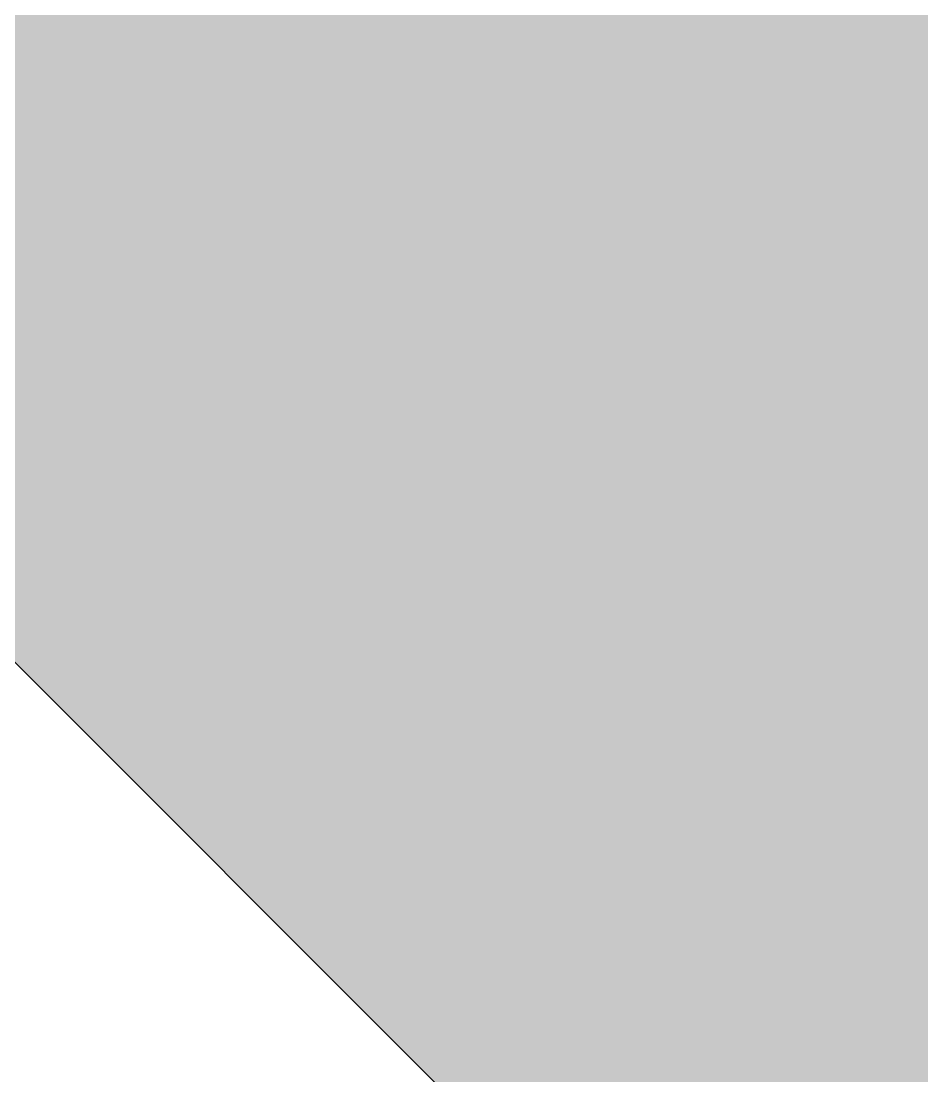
# Model space of a CAD drawing. Extents: x 1962160 to 37842216, y -162679 to 2997677.
# Drawn here: x 37613652.288 to 37613653.502, y 2756884.105 to 2756885.526 of the extents above; entities that cross this region are included whole.
import ezdxf

# ---------------------------------------------------------------- set-up
doc = ezdxf.new("R2010")
doc.units = 0
doc.header["$LTSCALE"] = 1000
doc.layers.get('0').update_dxf_attribs({"color": 8})
doc.layers.get('Defpoints').update_dxf_attribs({"color": 8})
for name, color, linetype in [('#幕墙线-平面', 8, 'Continuous'), ('#标注', 8, 'Continuous'), ('A-DIMS-ELEV', 8, 'Continuous'), ('A-FLOR', 8, 'Continuous'), ('A-STRS-HRAL', 8, 'Continuous'), ('DIM', 8, 'Continuous'), ('周边建筑', 8, 'Continuous')]:
    doc.layers.add(name, color=color, linetype=linetype)
doc.styles.add('JHZX', font='jrs.shx', dxfattribs={"width": 0.6, "bigfont": 'jhz.shx'})
doc.dimstyles.new('JZBZ-600', dxfattribs={"dimscale": 600, "dimtxt": 3, "dimasz": 1.5, "dimexe": 1, "dimexo": 1, "dimgap": 0.5, "dimtad": 1, "dimdec": 0, "dimdsep": 46, "dimtxsty": 'JHZX', "dimblk1": 'ARCHTICK', "dimblk2": 'ARCHTICK', "dimsah": 1, "dimcen": 0, "dimclrd": 1, "dimclre": 1, "dimclrt": 2, "dimadec": 1, "dimazin": 2, "dimtfac": 1, "dimtdec": 0, "dimtix": 1, "dimtmove": 0, "dimatfit": 3, "dimfxl": 1, "dimtolj": 1, "dimlwd": -1, "dimlwe": -1, "dimarcsym": 1})

# ---------------------------------------------------------------- blocks, each defined once
blk = doc.blocks.new('ECC')
at = {"layer": '周边建筑'}
blk.add_arc((-162819.8662, 516737.4065), 65000, 322.26361919, 219.122013128, dxfattribs=at)
blk = doc.blocks.new('A$C06ac024f')
at = {"layer": 'A-DIMS-ELEV'}
blk.add_hatch(color=256, dxfattribs=at).paths.add_polyline_path([(-0.006, 0.0048), (-600.006, 600.0048), (599.994, 600.0048)])
at = {"ltscale": 10}
blk.add_circle((0, 0), 3746.8667, dxfattribs=at)
at = {"layer": 'A-DIMS-ELEV'}
blk.add_line((-0.006, 0.0048), (-600.006, 600.0048), dxfattribs=at)
at = {"layer": '周边建筑'}
blk.add_circle((-0.0047, 0.0057), 1000, dxfattribs=at)
blk.add_blockref('ECC', (162819.8602, -516737.4018), dxfattribs=at)
blk = doc.blocks.new('A$C80b62fe7')
at = {"layer": '#幕墙线-平面'}
for radius, start, end in [(128529.4437, 333.50224676, 195.775796911), (127529.4437, 333.539850647, 195.78839705)]:
    blk.add_arc((71051.5736, 188867.3555), radius, start, end, dxfattribs=at)
blk = doc.blocks.new('DASWQE')
at = {"layer": 'DIM', "ltscale": 10}
blk.add_blockref('A$C80b62fe7', (-71047.0389, -188862.9764), dxfattribs=at)
blk = doc.blocks.new('_ARCHTICK')
at = {"const_width": 0.15}
blk.add_lwpolyline([(-0.5, -0.5), (0.5, 0.5)], dxfattribs=at)
blk = doc.blocks.new('*D178')
at = {"layer": '#标注', "color": 1, "transparency": 16777216}
for p, q in [((36822289.3549, 3036390.8192), (36818116.3438, 3024607.9512)), ((36829398.9003, 3033625.7665), (36824514.3282, 3022119.6396))]:
    blk.add_line(p, q, dxfattribs=at)
blk.add_arc((36780594.8117, 2918662.5686), 112993.4583, 66.997843647, 70.49793153, dxfattribs=at)
at = {"layer": 'Defpoints', "color": 0, "transparency": 16777216}
for p in [(36822489.6595, 3036956.3969), (36829633.3598, 3034178.0606), (36822621.8703, 3023549.4027), (36780594.8117, 2918662.5686)]:
    blk.add_point(p, dxfattribs=at)
at = {"layer": '#标注', "color": 1, "transparency": 16777216, "xscale": 900, "yscale": 900, "zscale": 900}
for p, rotation in [((36818316.6484, 3025173.5289), 160.4979315301222), ((36824748.7876, 3022671.9337), 336.9978436474384)]:
    blk.add_blockref('_ARCHTICK', p, dxfattribs=dict(at, rotation=rotation))
at = {"layer": '#标注', "color": 2, "transparency": 16777216, "insert": (36821986.7886, 3025090.2444), "char_height": 1800, "attachment_point": 5, "rotation": 338.7479, "style": 'JHZX'}
blk.add_mtext('\\A1;3.5°', dxfattribs=at)
blk = doc.blocks.new('*D179')
at = {"layer": '#标注', "color": 1, "transparency": 16777216}
for p, q in [((36812923.7108, 3039299.2886), (36809688.0631, 3027225.3256)), ((36822289.3549, 3036390.8192), (36818116.3438, 3024607.9512))]:
    blk.add_line(p, q, dxfattribs=at)
blk.add_arc((36780594.8117, 2918662.5686), 112993.4583, 70.49793153, 74.998055812, dxfattribs=at)
at = {"layer": 'Defpoints', "color": 0, "transparency": 16777216}
for p in [(36813079.0219, 3039878.8388), (36822489.6595, 3036956.3969), (36815515.5124, 3026124.4981), (36780594.8117, 2918662.5686)]:
    blk.add_point(p, dxfattribs=at)
at = {"layer": '#标注', "color": 1, "transparency": 16777216, "xscale": 900, "yscale": 900, "zscale": 900}
for p, rotation in [((36809843.3742, 3027804.8758), 164.9980558119656), ((36818316.6484, 3025173.5289), 340.4979315301298)]:
    blk.add_blockref('_ARCHTICK', p, dxfattribs=dict(at, rotation=rotation))
at = {"layer": '#标注', "color": 2, "transparency": 16777216, "insert": (36814461.7385, 3027718.413), "char_height": 1800, "attachment_point": 5, "rotation": 342.748, "style": 'JHZX'}
blk.add_mtext('\\A1;4.5°', dxfattribs=at)
blk = doc.blocks.new('*D180')
at = {"layer": '#标注', "color": 1, "transparency": 16777216}
for p, q in [((36805498.4911, 3041047.9545), (36803005.9987, 3028798.9757)), ((36812923.7108, 3039299.2886), (36809688.0631, 3027225.3256))]:
    blk.add_line(p, q, dxfattribs=at)
blk.add_arc((36780594.8117, 2918662.5686), 112993.4583, 74.998055812, 78.498160805, dxfattribs=at)
at = {"layer": 'Defpoints', "color": 0, "transparency": 16777216}
for p in [(36805618.1307, 3041635.9055), (36813079.0219, 3039878.8388), (36807615.0227, 3028377.7901), (36780594.8117, 2918662.5686)]:
    blk.add_point(p, dxfattribs=at)
at = {"layer": '#标注', "color": 1, "transparency": 16777216, "xscale": 900, "yscale": 900, "zscale": 900}
for p, rotation in [((36803125.6383, 3029386.9267), 168.4981608052534), ((36809843.3742, 3027804.8758), 344.9980558119596)]:
    blk.add_blockref('_ARCHTICK', p, dxfattribs=dict(at, rotation=rotation))
at = {"layer": '#标注', "color": 2, "transparency": 16777216, "insert": (36806771.6668, 3029815.2482), "char_height": 1800, "attachment_point": 5, "rotation": 346.7481, "style": 'JHZX'}
blk.add_mtext('\\A1;3.5°', dxfattribs=at)
blk = doc.blocks.new('*D181')
at = {"layer": '#标注', "color": 1, "transparency": 16777216}
for p, q in [((36797980.3502, 3042340.0483), (36796240.3132, 3029961.7499)), ((36805498.4911, 3041047.9545), (36803005.9987, 3028798.9757))]:
    blk.add_line(p, q, dxfattribs=at)
blk.add_arc((36780594.8117, 2918662.5686), 112993.4583, 78.498160805, 81.99827266, dxfattribs=at)
at = {"layer": 'Defpoints', "color": 0, "transparency": 16777216}
for p in [(36798063.8719, 3042934.2066), (36805618.1307, 3041635.9055), (36800866.4624, 3029822.7314), (36780594.8117, 2918662.5686)]:
    blk.add_point(p, dxfattribs=at)
at = {"layer": '#标注', "color": 1, "transparency": 16777216, "xscale": 900, "yscale": 900, "zscale": 900}
for p, rotation in [((36796323.835, 3030555.9082), 171.9982726601041), ((36803125.6383, 3029386.9267), 348.498160805239)]:
    blk.add_blockref('_ARCHTICK', p, dxfattribs=dict(at, rotation=rotation))
at = {"layer": '#标注', "color": 2, "transparency": 16777216, "insert": (36799936.92, 3031206.0214), "char_height": 1800, "attachment_point": 5, "rotation": 350.2482, "style": 'JHZX'}
blk.add_mtext('\\A1;3.5°', dxfattribs=at)
blk = doc.blocks.new('*D182')
at = {"layer": '#标注', "color": 1, "transparency": 16777216}
for p, q in [((36790397.924, 3043170.7005), (36789416.7765, 3030709.2661)), ((36797980.3502, 3042340.0483), (36796240.3132, 3029961.7499))]:
    blk.add_line(p, q, dxfattribs=at)
blk.add_arc((36780594.8117, 2918662.5686), 112993.4583, 81.99827266, 85.498120402, dxfattribs=at)
at = {"layer": 'Defpoints', "color": 0, "transparency": 16777216}
for p in [(36790445.0191, 3043768.8494), (36798063.8719, 3042934.2066), (36794042.4395, 3030852.9556), (36780594.8117, 2918662.5686)]:
    blk.add_point(p, dxfattribs=at)
at = {"layer": '#标注', "color": 1, "transparency": 16777216, "xscale": 900, "yscale": 900, "zscale": 900}
for p, rotation in [((36789463.8716, 3031307.4149), 175.4981204023653), ((36796323.835, 3030555.9082), 351.998272660112)]:
    blk.add_blockref('_ARCHTICK', p, dxfattribs=dict(at, rotation=rotation))
at = {"layer": '#标注', "color": 2, "transparency": 16777216, "insert": (36793030.2697, 3032176.9083), "char_height": 1800, "attachment_point": 5, "rotation": 353.7482, "style": 'JHZX'}
blk.add_mtext('\\A1;3.5°', dxfattribs=at)
blk = doc.blocks.new('*D183')
at = {"layer": '#标注', "color": 1, "transparency": 16777216}
for p, q in [((36782778.2831, 3043536.939), (36782559.7497, 3031038.8494)), ((36790397.924, 3043170.7005), (36789416.7765, 3030709.2661))]:
    blk.add_line(p, q, dxfattribs=at)
blk.add_arc((36780594.8117, 2918662.5686), 112993.4583, 85.498120402, 88.998265626, dxfattribs=at)
at = {"layer": 'Defpoints', "color": 0, "transparency": 16777216}
for p in [(36782788.7727, 3044136.8473), (36790445.0191, 3043768.8494), (36787168.4022, 3031464.6498), (36780594.8117, 2918662.5686)]:
    blk.add_point(p, dxfattribs=at)
at = {"layer": '#标注', "color": 1, "transparency": 16777216, "xscale": 900, "yscale": 900, "zscale": 900}
for p, rotation in [((36782570.2393, 3031638.7577), 178.9982656255076), ((36789463.8716, 3031307.4149), 355.4981204023694)]:
    blk.add_blockref('_ARCHTICK', p, dxfattribs=dict(at, rotation=rotation))
at = {"layer": '#标注', "color": 2, "transparency": 16777216, "insert": (36786077.1974, 3032724.3473), "char_height": 1800, "attachment_point": 5, "rotation": 357.2482, "style": 'JHZX'}
blk.add_mtext('\\A1;3.5°', dxfattribs=at)
blk = doc.blocks.new('*D184')
at = {"layer": '#标注', "color": 1, "transparency": 16777216}
for p, q in [((36782778.2831, 3043536.939), (36782559.7497, 3031038.8494)), ((36775149.9861, 3043437.2848), (36775694.9332, 3030949.1692))]:
    blk.add_line(p, q, dxfattribs=at)
blk.add_arc((36780594.8117, 2918662.5686), 112993.4583, 88.998265625, 92.498645103, dxfattribs=at)
at = {"layer": 'Defpoints', "color": 0, "transparency": 16777216}
for p in [(36782788.7727, 3044136.8473), (36775123.8287, 3044036.7144), (36780269.2984, 3031655.5581), (36780594.8117, 2918662.5686)]:
    blk.add_point(p, dxfattribs=at)
at = {"layer": '#标注', "color": 1, "transparency": 16777216, "xscale": 900, "yscale": 900, "zscale": 900}
for p, rotation in [((36782570.2393, 3031638.7577), 358.998265625494), ((36775668.7757, 3031548.5987), 182.498645102901)]:
    blk.add_blockref('_ARCHTICK', p, dxfattribs=dict(at, rotation=rotation))
at = {"layer": '#标注', "color": 2, "transparency": 16777216, "insert": (36779103.1438, 3032846.2839), "char_height": 1800, "attachment_point": 5, "rotation": 0.7485, "style": 'JHZX'}
blk.add_mtext('\\A1;3.5°', dxfattribs=at)
blk = doc.blocks.new('*D185')
at = {"layer": '#标注', "color": 1, "transparency": 16777216}
for p, q in [((36775149.9861, 3043437.2848), (36775694.9332, 3030949.1692)), ((36766459.5076, 3042753.5397), (36767874.2439, 3030333.8569))]:
    blk.add_line(p, q, dxfattribs=at)
blk.add_arc((36780594.8117, 2918662.5686), 112993.4583, 92.498645103, 96.498597833, dxfattribs=at)
at = {"layer": 'Defpoints', "color": 0, "transparency": 16777216}
for p in [(36775123.8287, 3044036.7144), (36766391.6003, 3043349.6845), (36773043.4004, 3031403.4122), (36780594.8117, 2918662.5686)]:
    blk.add_point(p, dxfattribs=at)
at = {"layer": '#标注', "color": 1, "transparency": 16777216, "xscale": 900, "yscale": 900, "zscale": 900}
for p, rotation in [((36775668.7757, 3031548.5987), 2.49864510291314), ((36767806.3365, 3030930.0017), 186.4985978331642)]:
    blk.add_blockref('_ARCHTICK', p, dxfattribs=dict(at, rotation=rotation))
at = {"layer": '#标注', "color": 2, "transparency": 16777216, "insert": (36771638.0352, 3032504.2221), "char_height": 1800, "attachment_point": 5, "rotation": 4.4986, "style": 'JHZX'}
blk.add_mtext('\\A1;4°', dxfattribs=at)
blk = doc.blocks.new('*D186')
at = {"layer": '#标注', "color": 1, "transparency": 16777216}
for p, q in [((36766459.5076, 3042753.5397), (36767874.2439, 3030333.8569)), ((36757837.0156, 3041465.0875), (36760114.7366, 3029174.3598))]:
    blk.add_line(p, q, dxfattribs=at)
blk.add_arc((36780594.8117, 2918662.5686), 112993.4583, 96.498597833, 100.498960053, dxfattribs=at)
at = {"layer": 'Defpoints', "color": 0, "transparency": 16777216}
for p in [(36766391.6003, 3043349.6845), (36757727.685, 3042055.0424), (36765197.2172, 3030601.9973), (36780594.8117, 2918662.5686)]:
    blk.add_point(p, dxfattribs=at)
at = {"layer": '#标注', "color": 1, "transparency": 16777216, "xscale": 900, "yscale": 900, "zscale": 900}
for p, rotation in [((36767806.3365, 3030930.0017), 6.498597833163413), ((36760005.406, 3029764.3147), 190.4989600530812)]:
    blk.add_blockref('_ARCHTICK', p, dxfattribs=dict(at, rotation=rotation))
at = {"layer": '#标注', "color": 2, "transparency": 16777216, "insert": (36763718.3508, 3031602.0701), "char_height": 1800, "attachment_point": 5, "rotation": 8.4988, "style": 'JHZX'}
blk.add_mtext('\\A1;4°', dxfattribs=at)
blk = doc.blocks.new('*D187')
at = {"layer": '#标注', "color": 1, "transparency": 16777216}
for p, q in [((36757837.0156, 3041465.0875), (36760114.7366, 3029174.3598)), ((36750382.2434, 3039846.6296), (36753406.0775, 3027717.8858))]:
    blk.add_line(p, q, dxfattribs=at)
blk.add_arc((36780594.8117, 2918662.5686), 112993.4583, 100.498960053, 103.999104587, dxfattribs=at)
at = {"layer": 'Defpoints', "color": 0, "transparency": 16777216}
for p in [(36757727.685, 3042055.0424), (36750237.0993, 3040428.8093), (36757747.4643, 3029322.0478), (36780594.8117, 2918662.5686)]:
    blk.add_point(p, dxfattribs=at)
at = {"layer": '#标注', "color": 1, "transparency": 16777216, "xscale": 900, "yscale": 900, "zscale": 900}
for p, rotation in [((36760005.406, 3029764.3147), 10.49896005308116), ((36753260.9335, 3028300.0655), 193.9991045865432)]:
    blk.add_blockref('_ARCHTICK', p, dxfattribs=dict(at, rotation=rotation))
at = {"layer": '#标注', "color": 2, "transparency": 16777216, "insert": (36756367.3943, 3030256.3774), "char_height": 1800, "attachment_point": 5, "rotation": 12.249, "style": 'JHZX'}
blk.add_mtext('\\A1;3.5°', dxfattribs=at)
blk = doc.blocks.new('*D188')
at = {"layer": '#标注', "color": 1, "transparency": 16777216}
for p, q in [((36750382.2434, 3039846.6296), (36753406.0775, 3027717.8858)), ((36743040.4408, 3037776.1495), (36746799.0815, 3025854.6303))]:
    blk.add_line(p, q, dxfattribs=at)
blk.add_arc((36780594.8117, 2918662.5686), 112993.4583, 103.999104587, 107.499126312, dxfattribs=at)
at = {"layer": 'Defpoints', "color": 0, "transparency": 16777216}
for p in [(36750237.0993, 3040428.8093), (36742860.026, 3038348.3824), (36751034.2825, 3027720.795), (36780594.8117, 2918662.5686)]:
    blk.add_point(p, dxfattribs=at)
at = {"layer": '#标注', "color": 1, "transparency": 16777216, "xscale": 900, "yscale": 900, "zscale": 900}
for p, rotation in [((36753260.9335, 3028300.0655), 13.99910458655106), ((36746618.6667, 3026426.8632), 197.4991263115034)]:
    blk.add_blockref('_ARCHTICK', p, dxfattribs=dict(at, rotation=rotation))
at = {"layer": '#标注', "color": 2, "transparency": 16777216, "insert": (36749599.7848, 3028569.1391), "char_height": 1800, "attachment_point": 5, "rotation": 15.7491, "style": 'JHZX'}
blk.add_mtext('\\A1;3.5°', dxfattribs=at)
blk = doc.blocks.new('*D189')
at = {"layer": '#标注', "color": 1, "transparency": 16777216}
for p, q in [((36743040.4408, 3037776.1495), (36746799.0815, 3025854.6303)), ((36735838.4187, 3035261.2016), (36740317.876, 3023591.3917))]:
    blk.add_line(p, q, dxfattribs=at)
blk.add_arc((36780594.8117, 2918662.5686), 112993.4583, 107.499126311, 110.99930244, dxfattribs=at)
at = {"layer": 'Defpoints', "color": 0, "transparency": 16777216}
for p in [(36742860.026, 3038348.3824), (36735623.4047, 3035821.3525), (36744431.4366, 3025712.706), (36780594.8117, 2918662.5686)]:
    blk.add_point(p, dxfattribs=at)
at = {"layer": '#标注', "color": 1, "transparency": 16777216, "xscale": 900, "yscale": 900, "zscale": 900}
for p, rotation in [((36746618.6667, 3026426.8632), 17.49912631147491), ((36740102.862, 3024151.5426), 200.999302439513)]:
    blk.add_blockref('_ARCHTICK', p, dxfattribs=dict(at, rotation=rotation))
at = {"layer": '#标注', "color": 2, "transparency": 16777216, "insert": (36742947.775, 3026471.875), "char_height": 1800, "attachment_point": 5, "rotation": 19.2492, "style": 'JHZX'}
blk.add_mtext('\\A1;3.5°', dxfattribs=at)
blk = doc.blocks.new('*D190')
at = {"layer": '#标注', "color": 1, "transparency": 16777216}
for p, q in [((36735838.4187, 3035261.2016), (36740317.876, 3023591.3917)), ((36728803.3672, 3032311.2475), (36733986.9298, 3020936.6847))]:
    blk.add_line(p, q, dxfattribs=at)
blk.add_arc((36780594.8117, 2918662.5686), 112993.4583, 110.99930244, 114.499481364, dxfattribs=at)
at = {"layer": 'Defpoints', "color": 0, "transparency": 16777216}
for p in [(36735623.4047, 3035821.3525), (36728554.5562, 3032857.2265), (36737963.3107, 3023305.183), (36780594.8117, 2918662.5686)]:
    blk.add_point(p, dxfattribs=at)
at = {"layer": '#标注', "color": 1, "transparency": 16777216, "xscale": 900, "yscale": 900, "zscale": 900}
for p, rotation in [((36740102.862, 3024151.5426), 20.99930243952382), ((36733738.1188, 3021482.6637), 204.4994813636579)]:
    blk.add_blockref('_ARCHTICK', p, dxfattribs=dict(at, rotation=rotation))
at = {"layer": '#标注', "color": 2, "transparency": 16777216, "insert": (36736436.0673, 3023972.3555), "char_height": 1800, "attachment_point": 5, "rotation": 22.7494, "style": 'JHZX'}
blk.add_mtext('\\A1;3.5°', dxfattribs=at)
blk = doc.blocks.new('*D191')
at = {"layer": '#标注', "color": 1, "transparency": 16777216}
for p, q in [((36728803.3672, 3032311.2475), (36733986.9298, 3020936.6847)), ((36721961.5354, 3028937.293), (36727829.8648, 3017900.4135))]:
    blk.add_line(p, q, dxfattribs=at)
blk.add_arc((36780594.8117, 2918662.5686), 112993.4583, 114.499481364, 117.999661895, dxfattribs=at)
at = {"layer": 'Defpoints', "color": 0, "transparency": 16777216}
for p in [(36728554.5562, 3032857.2265), (36721679.8556, 3029467.0632), (36731654.2292, 3020507.2593), (36780594.8117, 2918662.5686)]:
    blk.add_point(p, dxfattribs=at)
at = {"layer": '#标注', "color": 1, "transparency": 16777216, "xscale": 900, "yscale": 900, "zscale": 900}
for p, rotation in [((36733738.1188, 3021482.6637), 24.49948136366813), ((36727548.185, 3018430.1837), 207.9996618949444)]:
    blk.add_blockref('_ARCHTICK', p, dxfattribs=dict(at, rotation=rotation))
at = {"layer": '#标注', "color": 2, "transparency": 16777216, "insert": (36730089.1023, 3021079.9462), "char_height": 1800, "attachment_point": 5, "rotation": 26.2496, "style": 'JHZX'}
blk.add_mtext('\\A1;3.5°', dxfattribs=at)
blk = doc.blocks.new('*D192')
at = {"layer": '#标注', "color": 1, "transparency": 16777216}
for p, q in [((36721961.5354, 3028937.293), (36727829.8648, 3017900.4135)), ((36713489.7695, 3023996.7475), (36720205.9982, 3013454.344))]:
    blk.add_line(p, q, dxfattribs=at)
blk.add_arc((36780594.8117, 2918662.5686), 112993.4583, 117.999661895, 122.499910768, dxfattribs=at)
at = {"layer": 'Defpoints', "color": 0, "transparency": 16777216}
for p in [(36721679.8556, 3029467.0632), (36713167.3905, 3024502.7829), (36724954.6086, 3017007.3164), (36780594.8117, 2918662.5686)]:
    blk.add_point(p, dxfattribs=at)
at = {"layer": '#标注', "color": 1, "transparency": 16777216, "xscale": 900, "yscale": 900, "zscale": 900}
for p, rotation in [((36727548.185, 3018430.1837), 27.99966189493766), ((36719883.6192, 3013960.3793), 212.4999107683865)]:
    blk.add_blockref('_ARCHTICK', p, dxfattribs=dict(at, rotation=rotation))
at = {"layer": '#标注', "color": 2, "transparency": 16777216, "insert": (36723067.4869, 3017307.1469), "char_height": 1800, "attachment_point": 5, "rotation": 30.2498, "style": 'JHZX'}
blk.add_mtext('\\A1;4.5°', dxfattribs=at)
blk = doc.blocks.new('*D193')
at = {"layer": '#标注', "color": 1, "transparency": 16777216}
for p, q in [((36713489.7695, 3023996.7475), (36720205.9982, 3013454.344)), ((36709854.378, 3021590.5384), (36716934.4559, 3011288.961))]:
    blk.add_line(p, q, dxfattribs=at)
blk.add_arc((36780594.8117, 2918662.5686), 112993.4583, 122.499910768, 124.5, dxfattribs=at)
at = {"layer": 'Defpoints', "color": 0, "transparency": 16777216}
for p in [(36713167.3905, 3024502.7829), (36709514.5342, 3022085.0141), (36718778.8644, 3013247.5055), (36780594.8117, 2918662.5686)]:
    blk.add_point(p, dxfattribs=at)
at = {"layer": '#标注', "color": 1, "transparency": 16777216, "xscale": 900, "yscale": 900, "zscale": 900}
for p, rotation in [((36719883.6192, 3013960.3793), 32.49991076837978), ((36716594.6122, 3011783.4368), 214.4999999999777)]:
    blk.add_blockref('_ARCHTICK', p, dxfattribs=dict(at, rotation=rotation))
at = {"layer": '#标注', "color": 2, "transparency": 16777216, "insert": (36717567.2927, 3013886.9236), "char_height": 1800, "attachment_point": 5, "rotation": 33.5, "style": 'JHZX'}
blk.add_mtext('\\A1;2°', dxfattribs=at)
blk = doc.blocks.new('*D194')
at = {"layer": '#标注', "color": 1, "transparency": 16777216}
for p, q in [((36709854.378, 3021590.5384), (36716934.4559, 3011288.961)), ((36703702.4077, 3017079.7121), (36711398.2075, 3007229.6022))]:
    blk.add_line(p, q, dxfattribs=at)
blk.add_arc((36780594.8117, 2918662.5686), 112993.4583, 124.5, 128.000182334, dxfattribs=at)
at = {"layer": 'Defpoints', "color": 0, "transparency": 16777216}
for p in [(36709514.5342, 3022085.0141), (36703333.0093, 3017552.5174), (36714711.7698, 3010460.9695), (36780594.8117, 2918662.5686)]:
    blk.add_point(p, dxfattribs=at)
at = {"layer": '#标注', "color": 1, "transparency": 16777216, "xscale": 900, "yscale": 900, "zscale": 900}
for p, rotation in [((36716594.6122, 3011783.4368), 34.49999999998689), ((36711028.8091, 3007702.4075), 218.0001823342589)]:
    blk.add_blockref('_ARCHTICK', p, dxfattribs=dict(at, rotation=rotation))
at = {"layer": '#标注', "color": 2, "transparency": 16777216, "insert": (36713070.9715, 3010753.1595), "char_height": 1800, "attachment_point": 5, "rotation": 36.2501, "style": 'JHZX'}
blk.add_mtext('\\A1;3.5°', dxfattribs=at)
blk = doc.blocks.new('*D195')
at = {"layer": '#标注', "color": 1, "transparency": 16777216}
for p, q in [((36703702.4077, 3017079.7121), (36711398.2075, 3007229.6022)), ((36694618.0806, 3009251.6278), (36703223.0881, 3000184.9941))]:
    blk.add_line(p, q, dxfattribs=at)
blk.add_arc((36780594.8117, 2918662.5686), 112993.4583, 128.000182334, 133.503635111, dxfattribs=at)
at = {"layer": 'Defpoints', "color": 0, "transparency": 16777216}
for p in [(36703333.0093, 3017552.5174), (36694205.0403, 3009686.8262), (36708214.0916, 3005429.8031), (36780594.8117, 2918662.5686)]:
    blk.add_point(p, dxfattribs=at)
at = {"layer": '#标注', "color": 1, "transparency": 16777216, "xscale": 900, "yscale": 900, "zscale": 900}
for p, rotation in [((36711028.8091, 3007702.4075), 38.00018233427), ((36702810.0477, 3000620.1925), 223.5036351110623)]:
    blk.add_blockref('_ARCHTICK', p, dxfattribs=dict(at, rotation=rotation))
at = {"layer": '#标注', "color": 2, "transparency": 16777216, "insert": (36706051.0362, 3005169.0508), "char_height": 1800, "attachment_point": 5, "rotation": 40.7519, "style": 'JHZX'}
blk.add_mtext('\\A1;5.5°', dxfattribs=at)
blk = doc.blocks.new('*D65')
at = {"layer": '#标注', "color": 1, "transparency": 16777216}
for p, q in [((36885585.7089, 3021826.6403), (36894501.7723, 3030587.5656)), ((36891688.1259, 3015224.4125), (36901122.4204, 3023424.6618))]:
    blk.add_line(p, q, dxfattribs=at)
blk.add_arc((36780594.8117, 2918662.5686), 159093.4583, 40.997032626, 44.497169313, dxfattribs=at)
at = {"layer": 'Defpoints', "color": 0, "transparency": 16777216}
for p in [(36898519.5752, 3025454.3221), (36885157.7378, 3021406.1159), (36891235.2798, 3014830.8005), (36780594.8117, 2918662.5686)]:
    blk.add_point(p, dxfattribs=at)
at = {"layer": '#标注', "color": 1, "transparency": 16777216, "xscale": 900, "yscale": 900, "zscale": 900}
for p, rotation in [((36894073.8013, 3030167.0412), 134.4971693134241), ((36900669.5743, 3023031.0498), 310.9970326262213)]:
    blk.add_blockref('_ARCHTICK', p, dxfattribs=dict(at, rotation=rotation))
at = {"layer": '#标注', "color": 2, "transparency": 16777216, "insert": (36898307.4115, 3027463.9318), "char_height": 1800, "attachment_point": 5, "rotation": 312.7471, "style": 'JHZX'}
blk.add_mtext('\\A1;3.5°', dxfattribs=at)
blk = doc.blocks.new('*D66')
at = {"layer": '#标注', "color": 1, "transparency": 16777216}
for p, q in [((36875208.9429, 3031419.2994), (36883243.788, 3040994.855)), ((36885585.7089, 3021826.6403), (36894501.7723, 3030587.5656))]:
    blk.add_line(p, q, dxfattribs=at)
blk.add_arc((36780594.8117, 2918662.5686), 159093.4583, 44.497169313, 50, dxfattribs=at)
at = {"layer": 'Defpoints', "color": 0, "transparency": 16777216}
for p in [(36890446.54, 3033742.2204), (36874823.2703, 3030959.6728), (36885157.7378, 3021406.1159), (36780594.8117, 2918662.5686)]:
    blk.add_point(p, dxfattribs=at)
at = {"layer": '#标注', "color": 1, "transparency": 16777216, "xscale": 900, "yscale": 900, "zscale": 900}
for p, rotation in [((36882858.1155, 3040535.2283), 140.0000000001203), ((36894073.8013, 3030167.0412), 314.4971693134317)]:
    blk.add_blockref('_ARCHTICK', p, dxfattribs=dict(at, rotation=rotation))
at = {"layer": '#标注', "color": 2, "transparency": 16777216, "insert": (36889405.0383, 3036366.9753), "char_height": 1800, "attachment_point": 5, "rotation": 317.2486, "style": 'JHZX'}
blk.add_mtext('\\A1;5.5°', dxfattribs=at)
blk = doc.blocks.new('*D67')
at = {"layer": '#标注', "color": 1, "transparency": 16777216}
for p, q in [((36869183.0207, 3036212.7425), (36876706.1309, 3046195.3681)), ((36875208.9429, 3031419.2994), (36883243.788, 3040994.855))]:
    blk.add_line(p, q, dxfattribs=at)
blk.add_arc((36780594.8117, 2918662.5686), 159093.4583, 50, 52.997575384, dxfattribs=at)
at = {"layer": 'Defpoints', "color": 0, "transparency": 16777216}
for p in [(36880717.3131, 3042299.9949), (36868821.9114, 3035733.5765), (36874823.2703, 3030959.6728), (36780594.8117, 2918662.5686)]:
    blk.add_point(p, dxfattribs=at)
at = {"layer": '#标注', "color": 1, "transparency": 16777216, "xscale": 900, "yscale": 900, "zscale": 900}
for p, rotation in [((36876345.0217, 3045716.202), 142.9975753843728), ((36882858.1155, 3040535.2283), 320.0000000001096)]:
    blk.add_blockref('_ARCHTICK', p, dxfattribs=dict(at, rotation=rotation))
at = {"layer": '#标注', "color": 2, "transparency": 16777216, "insert": (36880382.4899, 3044107.4252), "char_height": 1800, "attachment_point": 5, "rotation": 321.4988, "style": 'JHZX'}
blk.add_mtext('\\A1;3°', dxfattribs=at)
blk = doc.blocks.new('*D68')
at = {"layer": '#标注', "color": 1, "transparency": 16777216}
for p, q in [((36868153.8273, 3036981.3454), (36875589.5361, 3047029.2425)), ((36869183.0207, 3036212.7425), (36876706.1309, 3046195.3681))]:
    blk.add_line(p, q, dxfattribs=at)
blk.add_arc((36780594.8117, 2918662.5686), 159093.4583, 52.997575384, 53.49758239, dxfattribs=at)
at = {"layer": 'Defpoints', "color": 0, "transparency": 16777216}
for p in [(36875975.0278, 3045994.1941), (36867796.9133, 3036499.0464), (36868821.9114, 3035733.5765), (36780594.8117, 2918662.5686)]:
    blk.add_point(p, dxfattribs=at)
at = {"layer": '#标注', "color": 1, "transparency": 16777216, "xscale": 900, "yscale": 900, "zscale": 900}
for p, rotation in [((36875232.6221, 3046546.9434), 143.4975823896341), ((36876345.0217, 3045716.202), 322.9975753843759)]:
    blk.add_blockref('_ARCHTICK', p, dxfattribs=dict(at, rotation=rotation))
at = {"layer": '#标注', "color": 2, "transparency": 16777216, "insert": (36876507.7582, 3047094.2604), "char_height": 1800, "attachment_point": 5, "rotation": 323.2476, "style": 'JHZX'}
blk.add_mtext('\\A1;0.5°', dxfattribs=at)
blk = doc.blocks.new('*D94')
at = {"layer": '#标注', "color": 1, "transparency": 16777216}
for p, q in [((36854889.5896, 3019055.1077), (36847453.774, 3009007.2897)), ((36860874.7792, 3014336.5083), (36852839.9341, 3004760.9528))]:
    blk.add_line(p, q, dxfattribs=at)
blk.add_arc((36780594.8117, 2918662.5686), 112993.4583, 50, 53.496973538, dxfattribs=at)
at = {"layer": 'Defpoints', "color": 0, "transparency": 16777216}
for p in [(36855246.5088, 3019537.403), (36861260.4518, 3014796.135), (36851449.7124, 3006680.207), (36780594.8117, 2918662.5686)]:
    blk.add_point(p, dxfattribs=at)
at = {"layer": '#标注', "color": 1, "transparency": 16777216, "xscale": 900, "yscale": 900, "zscale": 900}
for p, rotation in [((36847810.6932, 3009489.585), 143.496973538168), ((36853225.6067, 3005220.5795), 320.0000000001406)]:
    blk.add_blockref('_ARCHTICK', p, dxfattribs=dict(at, rotation=rotation))
at = {"layer": '#标注', "color": 2, "transparency": 16777216, "insert": (36851293.6592, 3008338.7576), "char_height": 1800, "attachment_point": 5, "rotation": 321.7485, "style": 'JHZX'}
blk.add_mtext('\\A1;3.5°', dxfattribs=at)
blk = doc.blocks.new('*D95')
at = {"layer": '#标注', "color": 1, "transparency": 16777216}
for p, q in [((36849532.4395, 3022806.6006), (36842632.7959, 3012383.3133)), ((36854889.5896, 3019055.1077), (36847453.774, 3009007.2897))]:
    blk.add_line(p, q, dxfattribs=at)
blk.add_arc((36780594.8117, 2918662.5686), 112993.4583, 53.496973538, 56.497629427, dxfattribs=at)
at = {"layer": 'Defpoints', "color": 0, "transparency": 16777216}
for p in [(36849863.6224, 3023306.9184), (36855246.5088, 3019537.403), (36846214.9549, 3010649.0808), (36780594.8117, 2918662.5686)]:
    blk.add_point(p, dxfattribs=at)
at = {"layer": '#标注', "color": 1, "transparency": 16777216, "xscale": 900, "yscale": 900, "zscale": 900}
for p, rotation in [((36842963.9788, 3012883.6311), 146.4976294272813), ((36847810.6932, 3009489.585), 323.4969735381482)]:
    blk.add_blockref('_ARCHTICK', p, dxfattribs=dict(at, rotation=rotation))
at = {"layer": '#标注', "color": 2, "transparency": 16777216, "insert": (36846097.8941, 3012201.2885), "char_height": 1800, "attachment_point": 5, "rotation": 324.9973, "style": 'JHZX'}
blk.add_mtext('\\A1;3°', dxfattribs=at)
blk = doc.blocks.new('*D96')
at = {"layer": '#标注', "color": 1, "transparency": 16777216}
for p, q in [((36843045.8971, 3026820.961), (36836795.4611, 3015995.8952)), ((36849532.4395, 3022806.6006), (36842632.7959, 3012383.3133))]:
    blk.add_line(p, q, dxfattribs=at)
blk.add_arc((36780594.8117, 2918662.5686), 112993.4583, 56.497629427, 59.997692314, dxfattribs=at)
at = {"layer": 'Defpoints', "color": 0, "transparency": 16777216}
for p in [(36843345.9181, 3027340.5642), (36849863.6224, 3023306.9184), (36841032.6015, 3014134.0051), (36780594.8117, 2918662.5686)]:
    blk.add_point(p, dxfattribs=at)
at = {"layer": '#标注', "color": 1, "transparency": 16777216, "xscale": 900, "yscale": 900, "zscale": 900}
for p, rotation in [((36837095.4821, 3016515.4984), 149.9976923138167), ((36842963.9788, 3012883.6311), 326.4976294273036)]:
    blk.add_blockref('_ARCHTICK', p, dxfattribs=dict(at, rotation=rotation))
at = {"layer": '#标注', "color": 2, "transparency": 16777216, "insert": (36840688.9637, 3015764.7767), "char_height": 1800, "attachment_point": 5, "rotation": 328.2477, "style": 'JHZX'}
blk.add_mtext('\\A1;3.5°', dxfattribs=at)
blk = doc.blocks.new('*D97')
at = {"layer": '#标注', "color": 1, "transparency": 16777216}
for p, q in [((36836326.3619, 3030431.8409), (36830748.4527, 3019245.3791)), ((36843045.8971, 3026820.961), (36836795.4611, 3015995.8952))]:
    blk.add_line(p, q, dxfattribs=at)
blk.add_arc((36780594.8117, 2918662.5686), 112993.4583, 59.997692314, 63.497763809, dxfattribs=at)
at = {"layer": 'Defpoints', "color": 0, "transparency": 16777216}
for p in [(36836594.1016, 3030968.7911), (36843345.9181, 3027340.5642), (36835091.3674, 3017645.633), (36780594.8117, 2918662.5686)]:
    blk.add_point(p, dxfattribs=at)
at = {"layer": '#标注', "color": 1, "transparency": 16777216, "xscale": 900, "yscale": 900, "zscale": 900}
for p, rotation in [((36831016.1923, 3019782.3293), 153.4977638093789), ((36837095.4821, 3016515.4984), 329.9976923137767)]:
    blk.add_blockref('_ARCHTICK', p, dxfattribs=dict(at, rotation=rotation))
at = {"layer": '#标注', "color": 2, "transparency": 16777216, "insert": (36834648.8101, 3019252.3851), "char_height": 1800, "attachment_point": 5, "rotation": 331.7477, "style": 'JHZX'}
blk.add_mtext('\\A1;3.5°', dxfattribs=at)
blk = doc.blocks.new('*D98')
at = {"layer": '#标注', "color": 1, "transparency": 16777216}
for p, q in [((36829398.9003, 3033625.7665), (36824514.3282, 3022119.6396)), ((36836326.3619, 3030431.8409), (36830748.4527, 3019245.3791))]:
    blk.add_line(p, q, dxfattribs=at)
blk.add_arc((36780594.8117, 2918662.5686), 112993.4583, 63.497763809, 66.997843647, dxfattribs=at)
at = {"layer": 'Defpoints', "color": 0, "transparency": 16777216}
for p in [(36829633.3598, 3034178.0606), (36836594.1016, 3030968.7911), (36828946.8165, 3020788.0074), (36780594.8117, 2918662.5686)]:
    blk.add_point(p, dxfattribs=at)
at = {"layer": '#标注', "color": 1, "transparency": 16777216, "xscale": 900, "yscale": 900, "zscale": 900}
for p, rotation in [((36824748.7876, 3022671.9337), 156.997843647448), ((36831016.1923, 3019782.3293), 333.4977638094068)]:
    blk.add_blockref('_ARCHTICK', p, dxfattribs=dict(at, rotation=rotation))
at = {"layer": '#标注', "color": 2, "transparency": 16777216, "insert": (36828406.9901, 3022364.7456), "char_height": 1800, "attachment_point": 5, "rotation": 335.2478, "style": 'JHZX'}
blk.add_mtext('\\A1;3.5°', dxfattribs=at)
blk = doc.blocks.new('*D105')
at = {"layer": '#标注', "color": 1, "transparency": 16777216}
for p, q in [((36697228.9597, 3039962.3149), (36687878.6876, 3053567.2336)), ((36885579.844, 3021820.8775), (36897354.9126, 3033391.0617))]:
    blk.add_line(p, q, dxfattribs=at)
blk.add_arc((36780594.8117, 2918662.5686), 163093.4583, 44.497169313, 124.499629812, dxfattribs=at)
at = {"layer": 'Defpoints', "color": 0, "transparency": 16777216}
for p in [(36833249.4679, 3073022.4187), (36697568.8003, 3039467.837), (36885151.873, 3021400.3531), (36780594.8117, 2918662.5686)]:
    blk.add_point(p, dxfattribs=at)
at = {"layer": '#标注', "color": 1, "transparency": 16777216, "xscale": 900, "yscale": 900, "zscale": 900}
for p, rotation in [((36688218.5281, 3053072.7557), 214.4996298123025), ((36896926.9416, 3032970.5373), 314.4971693134274)]:
    blk.add_blockref('_ARCHTICK', p, dxfattribs=dict(at, rotation=rotation))
at = {"layer": '#标注', "color": 2, "transparency": 16777216, "insert": (36796346.2099, 3082199.2125), "char_height": 1800, "attachment_point": 5, "rotation": 354.4984, "style": 'JHZX'}
blk.add_mtext('\\A1;80°', dxfattribs=at)
blk = doc.blocks.new('*D118')
at = {"layer": '#标注', "color": 1, "transparency": 16777216}
for p, q in [((36861841.4036, 3041401.7452), (36868741.0472, 3051825.0325)), ((36868153.8273, 3036981.3454), (36875589.5361, 3047029.2425))]:
    blk.add_line(p, q, dxfattribs=at)
blk.add_arc((36780594.8117, 2918662.5686), 159093.4583, 53.49758239, 56.497629427, dxfattribs=at)
at = {"layer": 'Defpoints', "color": 0, "transparency": 16777216}
for p in [(36872986.2828, 3048179.1488), (36861510.2207, 3040901.4274), (36867796.9133, 3036499.0464), (36780594.8117, 2918662.5686)]:
    blk.add_point(p, dxfattribs=at)
at = {"layer": '#标注', "color": 1, "transparency": 16777216, "xscale": 900, "yscale": 900, "zscale": 900}
for p, rotation in [((36868409.8643, 3051324.7147), 146.4976294272889), ((36875232.6221, 3046546.9434), 323.4975823896463)]:
    blk.add_blockref('_ARCHTICK', p, dxfattribs=dict(at, rotation=rotation))
at = {"layer": '#标注', "color": 2, "transparency": 16777216, "insert": (36872540.8487, 3049963.4408), "char_height": 1800, "attachment_point": 5, "rotation": 324.9976, "style": 'JHZX'}
blk.add_mtext('\\A1;3°', dxfattribs=at)
blk = doc.blocks.new('*D119')
at = {"layer": '#标注', "color": 1, "transparency": 16777216}
for p, q in [((36854196.675, 3046132.8784), (36860447.111, 3056957.9443)), ((36861841.4036, 3041401.7452), (36868741.0472, 3051825.0325))]:
    blk.add_line(p, q, dxfattribs=at)
blk.add_arc((36780594.8117, 2918662.5686), 159093.4583, 56.497629427, 59.997692314, dxfattribs=at)
at = {"layer": 'Defpoints', "color": 0, "transparency": 16777216}
for p in [(36865690.5078, 3053085.2266), (36853896.654, 3045613.2753), (36861510.2207, 3040901.4274), (36780594.8117, 2918662.5686)]:
    blk.add_point(p, dxfattribs=at)
at = {"layer": '#标注', "color": 1, "transparency": 16777216, "xscale": 900, "yscale": 900, "zscale": 900}
for p, rotation in [((36860147.0901, 3056438.3411), 149.9976923137919), ((36868409.8643, 3051324.7147), 326.4976294272807)]:
    blk.add_blockref('_ARCHTICK', p, dxfattribs=dict(at, rotation=rotation))
at = {"layer": '#标注', "color": 2, "transparency": 16777216, "insert": (36864949.026, 3054965.0239), "char_height": 1800, "attachment_point": 5, "rotation": 328.2477, "style": 'JHZX'}
blk.add_mtext('\\A1;3.5°', dxfattribs=at)
blk = doc.blocks.new('*D120')
at = {"layer": '#标注', "color": 1, "transparency": 16777216}
for p, q in [((36846277.352, 3050388.4888), (36851855.2613, 3061574.9507)), ((36854196.675, 3046132.8784), (36860447.111, 3056957.9443))]:
    blk.add_line(p, q, dxfattribs=at)
blk.add_arc((36780594.8117, 2918662.5686), 159093.4583, 59.997692314, 63.497763809, dxfattribs=at)
at = {"layer": 'Defpoints', "color": 0, "transparency": 16777216}
for p in [(36857325.3203, 3058029.5573), (36846009.6124, 3049851.5387), (36853896.654, 3045613.2753), (36780594.8117, 2918662.5686)]:
    blk.add_point(p, dxfattribs=at)
at = {"layer": '#标注', "color": 1, "transparency": 16777216, "xscale": 900, "yscale": 900, "zscale": 900}
for p, rotation in [((36851587.5217, 3061038.0005), 153.4977638093965), ((36860147.0901, 3056438.3411), 329.9976923137928)]:
    blk.add_blockref('_ARCHTICK', p, dxfattribs=dict(at, rotation=rotation))
at = {"layer": '#标注', "color": 2, "transparency": 16777216, "insert": (36856470.457, 3059860.5829), "char_height": 1800, "attachment_point": 5, "rotation": 331.7477, "style": 'JHZX'}
blk.add_mtext('\\A1;3.5°', dxfattribs=at)
blk = doc.blocks.new('*D121')
at = {"layer": '#标注', "color": 1, "transparency": 16777216}
for p, q in [((36838112.977, 3054152.6968), (36842997.5492, 3065658.8236)), ((36846277.352, 3050388.4888), (36851855.2613, 3061574.9507))]:
    blk.add_line(p, q, dxfattribs=at)
blk.add_arc((36780594.8117, 2918662.5686), 159093.4583, 63.497763809, 66.997843647, dxfattribs=at)
at = {"layer": 'Defpoints', "color": 0, "transparency": 16777216}
for p in [(36848673.8649, 3062453.9835), (36837878.5176, 3053600.4027), (36846009.6124, 3049851.5387), (36780594.8117, 2918662.5686)]:
    blk.add_point(p, dxfattribs=at)
at = {"layer": '#标注', "color": 1, "transparency": 16777216, "xscale": 900, "yscale": 900, "zscale": 900}
for p, rotation in [((36842763.0897, 3065106.5295), 156.9978436474572), ((36851587.5217, 3061038.0005), 333.4977638094074)]:
    blk.add_blockref('_ARCHTICK', p, dxfattribs=dict(at, rotation=rotation))
at = {"layer": '#标注', "color": 2, "transparency": 16777216, "insert": (36847708.8088, 3064229.4061), "char_height": 1800, "attachment_point": 5, "rotation": 335.2478, "style": 'JHZX'}
blk.add_mtext('\\A1;3.5°', dxfattribs=at)
blk = doc.blocks.new('*D122')
at = {"layer": '#标注', "color": 1, "transparency": 16777216}
for p, q in [((36829734.0068, 3057411.4557), (36833907.0179, 3069194.3237)), ((36838112.977, 3054152.6968), (36842997.5492, 3065658.8236))]:
    blk.add_line(p, q, dxfattribs=at)
blk.add_arc((36780594.8117, 2918662.5686), 159093.4583, 66.997843647, 70.49793153, dxfattribs=at)
at = {"layer": 'Defpoints', "color": 0, "transparency": 16777216}
for p in [(36839768.4152, 3066341.9955), (36829533.7023, 3056845.8781), (36837878.5176, 3053600.4027), (36780594.8117, 2918662.5686)]:
    blk.add_point(p, dxfattribs=at)
at = {"layer": '#标注', "color": 1, "transparency": 16777216, "xscale": 900, "yscale": 900, "zscale": 900}
for p, rotation in [((36833706.7134, 3068628.7461), 160.4979315301257), ((36842763.0897, 3065106.5295), 336.9978436474409)]:
    blk.add_blockref('_ARCHTICK', p, dxfattribs=dict(at, rotation=rotation))
at = {"layer": '#标注', "color": 2, "transparency": 16777216, "insert": (36838696.7662, 3068055.1911), "char_height": 1800, "attachment_point": 5, "rotation": 338.7479, "style": 'JHZX'}
blk.add_mtext('\\A1;3.5°', dxfattribs=at)
blk = doc.blocks.new('*D123')
at = {"layer": '#标注', "color": 1, "transparency": 16777216}
for p, q in [((36818696.1064, 3060839.2387), (36821931.7542, 3072913.2017)), ((36829734.0068, 3057411.4557), (36833907.0179, 3069194.3237))]:
    blk.add_line(p, q, dxfattribs=at)
blk.add_arc((36780594.8117, 2918662.5686), 159093.4583, 70.49793153, 74.998055812, dxfattribs=at)
at = {"layer": 'Defpoints', "color": 0, "transparency": 16777216}
for p in [(36829762.747, 3069967.6994), (36818540.7953, 3060259.6884), (36829533.7023, 3056845.8781), (36780594.8117, 2918662.5686)]:
    blk.add_point(p, dxfattribs=at)
at = {"layer": '#标注', "color": 1, "transparency": 16777216, "xscale": 900, "yscale": 900, "zscale": 900}
for p, rotation in [((36821776.4431, 3072333.6515), 164.9980558119538), ((36833706.7134, 3068628.7461), 340.4979315301179)]:
    blk.add_blockref('_ARCHTICK', p, dxfattribs=dict(at, rotation=rotation))
at = {"layer": '#标注', "color": 2, "transparency": 16777216, "insert": (36828133.8468, 3071744.3537), "char_height": 1800, "attachment_point": 5, "rotation": 342.748, "style": 'JHZX'}
blk.add_mtext('\\A1;4.5°', dxfattribs=at)
blk = doc.blocks.new('*D124')
at = {"layer": '#标注', "color": 1, "transparency": 16777216}
for p, q in [((36809945.0975, 3062900.1327), (36812437.5898, 3075149.1115)), ((36818696.1064, 3060839.2387), (36821931.7542, 3072913.2017))]:
    blk.add_line(p, q, dxfattribs=at)
blk.add_arc((36780594.8117, 2918662.5686), 159093.4583, 74.998055812, 78.498160805, dxfattribs=at)
at = {"layer": 'Defpoints', "color": 0, "transparency": 16777216}
for p in [(36818638.9505, 3073140.308), (36809825.4578, 3062312.1817), (36818540.7953, 3060259.6884), (36780594.8117, 2918662.5686)]:
    blk.add_point(p, dxfattribs=at)
at = {"layer": '#标注', "color": 1, "transparency": 16777216, "xscale": 900, "yscale": 900, "zscale": 900}
for p, rotation in [((36812317.9502, 3074561.1605), 168.4981608052553), ((36821776.4431, 3072333.6515), 344.9980558119642)]:
    blk.add_blockref('_ARCHTICK', p, dxfattribs=dict(at, rotation=rotation))
at = {"layer": '#标注', "color": 2, "transparency": 16777216, "insert": (36817339.2864, 3074687.6831), "char_height": 1800, "attachment_point": 5, "rotation": 346.7481, "style": 'JHZX'}
blk.add_mtext('\\A1;3.5°', dxfattribs=at)
blk = doc.blocks.new('*D235')
at = {"layer": '#标注', "color": 1, "transparency": 16777216}
for p, q in [((36709851.316, 3021594.9936), (36719200.0809, 3007992.4563)), ((36869683.4765, 3006200.7665), (36857910.3944, 2994632.5789))]:
    blk.add_line(p, q, dxfattribs=at)
blk.add_arc((36780594.8117, 2918662.5686), 108993.4583, 44.497058792, 124.5, dxfattribs=at)
at = {"layer": 'Defpoints', "color": 0, "transparency": 16777216}
for p in [(36709511.4723, 3022089.4693), (36815783.2155, 3021819.4888), (36870111.4483, 3006621.2901), (36780594.8117, 2918662.5686)]:
    blk.add_point(p, dxfattribs=at)
at = {"layer": '#标注', "color": 1, "transparency": 16777216, "xscale": 900, "yscale": 900, "zscale": 900}
for p, rotation in [((36718860.2371, 3008486.932), 214.4999999999932), ((36858338.3663, 2995053.1025), 314.4970587916025)]:
    blk.add_blockref('_ARCHTICK', p, dxfattribs=dict(at, rotation=rotation))
at = {"layer": '#标注', "color": 2, "transparency": 16777216, "insert": (36791159.2019, 3028348.447), "char_height": 1800, "attachment_point": 5, "rotation": 354.4985, "style": 'JHZX'}
blk.add_mtext('\\A1;80°', dxfattribs=at)
blk = doc.blocks.new('ZW-5001')
at = {"layer": '#标注'}
for base, p1, p2, picture, middle in [((36833249.4679, 3073022.4187), (36885151.873, 3021400.3531), (36697568.8003, 3039467.837), '*D105', (36796346.2099, 3082199.2125)), ((36818638.9505, 3073140.308), (36818540.7953, 3060259.6884), (36809825.4578, 3062312.1817), '*D124', (36817339.2864, 3074687.6831)), ((36829762.747, 3069967.6994), (36829533.7023, 3056845.8781), (36818540.7953, 3060259.6884), '*D123', (36828133.8468, 3071744.3537)), ((36839768.4152, 3066341.9955), (36837878.5176, 3053600.4027), (36829533.7023, 3056845.8781), '*D122', (36838696.7662, 3068055.1911)), ((36848673.8649, 3062453.9835), (36846009.6124, 3049851.5387), (36837878.5176, 3053600.4027), '*D121', (36847708.8088, 3064229.4061)), ((36857325.3203, 3058029.5573), (36853896.654, 3045613.2753), (36846009.6124, 3049851.5387), '*D120', (36856470.457, 3059860.5829)), ((36865690.5078, 3053085.2266), (36861510.2207, 3040901.4274), (36853896.654, 3045613.2753), '*D119', (36864949.026, 3054965.0239)), ((36872986.2828, 3048179.1488), (36867796.9133, 3036499.0464), (36861510.2207, 3040901.4274), '*D118', (36872540.8487, 3049963.4408)), ((36875975.0278, 3045994.1941), (36868821.9114, 3035733.5765), (36867796.9133, 3036499.0464), '*D68', (36876507.7582, 3047094.2604)), ((36880717.3131, 3042299.9949), (36874823.2703, 3030959.6728), (36868821.9114, 3035733.5765), '*D67', (36880382.4899, 3044107.4252)), ((36780269.2984, 3031655.5581), (36782788.7727, 3044136.8473), (36775123.8287, 3044036.7144), '*D184', (36779103.1438, 3032846.2839)), ((36787168.4022, 3031464.6498), (36790445.0191, 3043768.8494), (36782788.7727, 3044136.8473), '*D183', (36786077.1974, 3032724.3473)), ((36773043.4004, 3031403.4122), (36775123.8287, 3044036.7144), (36766391.6003, 3043349.6845), '*D185', (36771638.0352, 3032504.2221)), ((36794042.4395, 3030852.9556), (36798063.8719, 3042934.2066), (36790445.0191, 3043768.8494), '*D182', (36793030.2697, 3032176.9083)), ((36765197.2172, 3030601.9973), (36766391.6003, 3043349.6845), (36757727.685, 3042055.0424), '*D186', (36763718.3508, 3031602.0701)), ((36800866.4624, 3029822.7314), (36805618.1307, 3041635.9055), (36798063.8719, 3042934.2066), '*D181', (36799936.92, 3031206.0214)), ((36757747.4643, 3029322.0478), (36757727.685, 3042055.0424), (36750237.0993, 3040428.8093), '*D187', (36756367.3943, 3030256.3774)), ((36807615.0227, 3028377.7901), (36813079.0219, 3039878.8388), (36805618.1307, 3041635.9055), '*D180', (36806771.6668, 3029815.2482)), ((36890446.54, 3033742.2204), (36885157.7378, 3021406.1159), (36874823.2703, 3030959.6728), '*D66', (36889405.0383, 3036366.9753)), ((36751034.2825, 3027720.795), (36750237.0993, 3040428.8093), (36742860.026, 3038348.3824), '*D188', (36749599.7848, 3028569.1391)), ((36815515.5124, 3026124.4981), (36822489.6595, 3036956.3969), (36813079.0219, 3039878.8388), '*D179', (36814461.7385, 3027718.413)), ((36815783.2155, 3021819.4888), (36870111.4483, 3006621.2901), (36709511.4723, 3022089.4693), '*D235', (36791159.2019, 3028348.447)), ((36744431.4366, 3025712.706), (36742860.026, 3038348.3824), (36735623.4047, 3035821.3525), '*D189', (36742947.775, 3026471.875)), ((36822621.8703, 3023549.4027), (36829633.3598, 3034178.0606), (36822489.6595, 3036956.3969), '*D178', (36821986.7886, 3025090.2444)), ((36737963.3107, 3023305.183), (36735623.4047, 3035821.3525), (36728554.5562, 3032857.2265), '*D190', (36736436.0673, 3023972.3555)), ((36828946.8165, 3020788.0074), (36836594.1016, 3030968.7911), (36829633.3598, 3034178.0606), '*D98', (36828406.9901, 3022364.7456)), ((36731654.2292, 3020507.2593), (36728554.5562, 3032857.2265), (36721679.8556, 3029467.0632), '*D191', (36730089.1023, 3021079.9462)), ((36835091.3674, 3017645.633), (36843345.9181, 3027340.5642), (36836594.1016, 3030968.7911), '*D97', (36834648.8101, 3019252.3851)), ((36898519.5752, 3025454.3221), (36891235.2798, 3014830.8005), (36885157.7378, 3021406.1159), '*D65', (36898307.4115, 3027463.9318)), ((36724954.6086, 3017007.3164), (36721679.8556, 3029467.0632), (36713167.3905, 3024502.7829), '*D192', (36723067.4869, 3017307.1469)), ((36841032.6015, 3014134.0051), (36849863.6224, 3023306.9184), (36843345.9181, 3027340.5642), '*D96', (36840688.9637, 3015764.7767)), ((36718778.8644, 3013247.5055), (36713167.3905, 3024502.7829), (36709514.5342, 3022085.0141), '*D193', (36717567.2927, 3013886.9236)), ((36846214.9549, 3010649.0808), (36855246.5088, 3019537.403), (36849863.6224, 3023306.9184), '*D95', (36846097.8941, 3012201.2885)), ((36714711.7698, 3010460.9695), (36709514.5342, 3022085.0141), (36703333.0093, 3017552.5174), '*D194', (36713070.9715, 3010753.1595)), ((36851449.7124, 3006680.207), (36861260.4518, 3014796.135), (36855246.5088, 3019537.403), '*D94', (36851293.6592, 3008338.7576)), ((36708214.0916, 3005429.8031), (36703333.0093, 3017552.5174), (36694205.0403, 3009686.8262), '*D195', (36706051.0362, 3005169.0508))]:
    dim = blk.add_angular_dim_3p(base=base, center=(36780594.8117, 2918662.5686), p1=p1, p2=p2, dimstyle='JZBZ-600', dxfattribs=at)
    dim.commit()
    dim.dimension.update_dxf_attribs({"geometry": picture, "text_midpoint": middle})
blk = doc.blocks.new('FDGFH')
at = {"layer": 'A-FLOR'}
blk.add_blockref('ZW-5001', (-36780598.5116, -2918657.1633), dxfattribs=at)

msp = doc.modelspace()

# ---------------------------------------------------------------- block references
at = {"layer": 'A-STRS-HRAL'}
msp.add_blockref('DASWQE', (37613652.5671, 2756885.9702), dxfattribs=at)
at = {"layer": 'DIM', "ltscale": 10}
msp.add_blockref('A$C06ac024f', (37613657.1022, 2756879.8413), dxfattribs=at)
at = {"layer": 'DIM'}
msp.add_blockref('FDGFH', (37613657.0968, 2756879.8272), dxfattribs=at)

doc.saveas('drawing.dxf')
